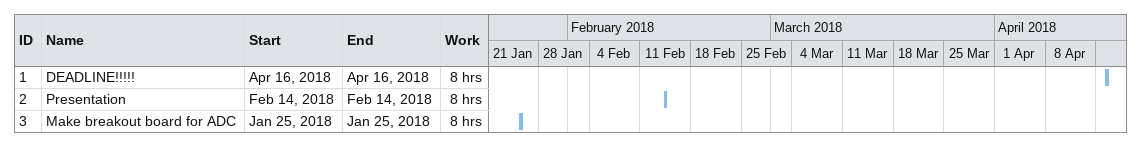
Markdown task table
| ID | Task | Start | Finish | Work (h) |
|---|---|---|---|---|
| 1 | DEADLINE!!!!! | 2018-04-16 | 2018-04-16 | 8 |
| 2 | Presentation | 2018-02-14 | 2018-02-14 | 8 |
| 3 | Make breakout board for ADC | 2018-01-25 | 2018-01-25 | 8 |
